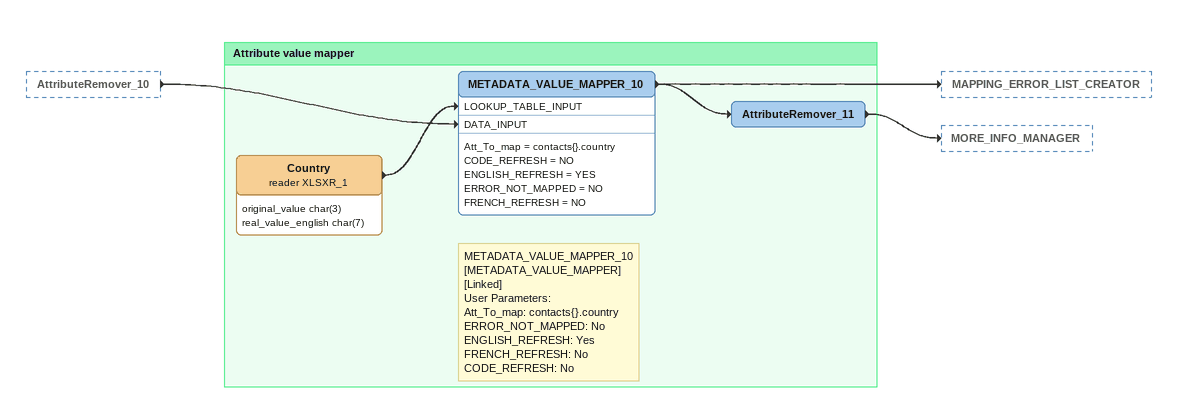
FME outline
AttributeRemover_10 [outside]
    -> METADATA_VALUE_MAPPER_10 [DATA_INPUT]

Bookmark: Attribute value mapper
Country (reader XLSXR_1)
    attributes: original_value char(3), real_value_english char(7)
    -> METADATA_VALUE_MAPPER_10 [LOOKUP_TABLE_INPUT]
Note: METADATA_VALUE_MAPPER_10 [METADATA_VALUE_MAPPER] / [Linked] / User Parameters: / Att_To_map: contacts{}.country / ERROR_NOT_MAPPED: No / ENGLISH_REFRESH: Yes / FRENCH_REFRESH: No / CODE_REFRESH: No
METADATA_VALUE_MAPPER_10
    Att_To_map = contacts{}.country
    CODE_REFRESH = NO
    ENGLISH_REFRESH = YES
    ERROR_NOT_MAPPED = NO
    FRENCH_REFRESH = NO
    -> AttributeRemover_11
    -> MAPPING_ERROR_LIST_CREATOR
AttributeRemover_11
    -> MORE_INFO_MANAGER
